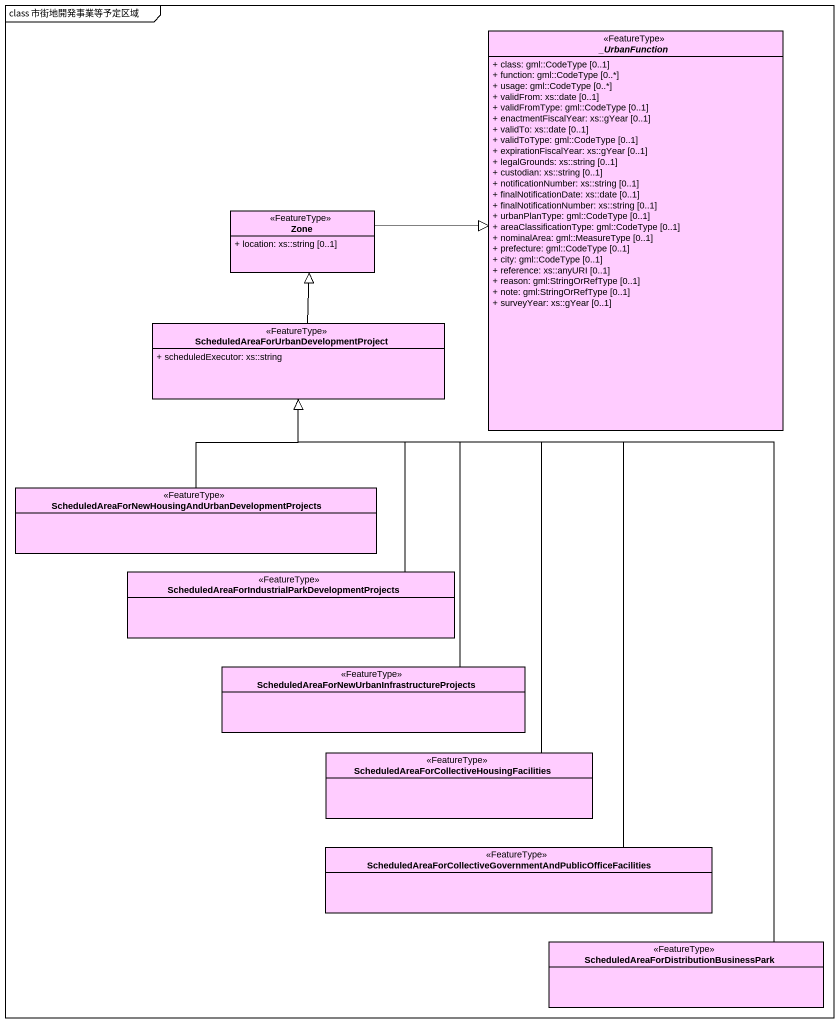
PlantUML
@startuml
mainframe class 市街地開発事業等予定区域
hide circle
hide empty members
skinparam classAttributeIconSize 0
abstract class "_UrbanFunction" as UrbanFunction <<FeatureType>> #FFCCFF {
  + class: gml::CodeType [0..1]
  + function: gml::CodeType [0..*]
  + usage: gml::CodeType [0..*]
  + validFrom: xs::date [0..1]
  + validFromType: gml::CodeType [0..1]
  + enactmentFiscalYear: xs::gYear [0..1]
  + validTo: xs::date [0..1]
  + validToType: gml::CodeType [0..1]
  + expirationFiscalYear: xs::gYear [0..1]
  + legalGrounds: xs::string [0..1]
  + custodian: xs::string [0..1]
  + notificationNumber: xs::string [0..1]
  + finalNotificationDate: xs::date [0..1]
  + finalNotificationNumber: xs::string [0..1]
  + urbanPlanType: gml::CodeType [0..1]
  + areaClassificationType: gml::CodeType [0..1]
  + nominalArea: gml::MeasureType [0..1]
  + prefecture: gml::CodeType [0..1]
  + city: gml::CodeType [0..1]
  + reference: xs::anyURI [0..1]
  + reason: gml:StringOrRefType [0..1]
  + note: gml:StringOrRefType [0..1]
  + surveyYear: xs::gYear [0..1]
}
class Zone <<FeatureType>> #FFCCFF {
  + location: xs::string [0..1]
}
class "ScheduledAreaForUrbanDevelopmentProject" as ScheduledAreaForUrbanDevelop <<FeatureType>> #FFCCFF {
  + scheduledExecutor: xs::string
}
class "ScheduledAreaForNewHousingAndUrbanDevelopmentProjects" as ScheduledAreaForNewHousingAn <<FeatureType>> #FFCCFF
class "ScheduledAreaForIndustrialParkDevelopmentProjects" as ScheduledAreaForIndustrialPa <<FeatureType>> #FFCCFF
class "ScheduledAreaForNewUrbanInfrastructureProjects" as ScheduledAreaForNewUrbanInfr <<FeatureType>> #FFCCFF
class "ScheduledAreaForCollectiveHousingFacilities" as ScheduledAreaForCollectiveHo <<FeatureType>> #FFCCFF
class "ScheduledAreaForCollectiveGovernmentAndPublicOfficeFacilities" as ScheduledAreaForCollectiveGo <<FeatureType>> #FFCCFF
class "ScheduledAreaForDistributionBusinessPark" as ScheduledAreaForDistribution <<FeatureType>> #FFCCFF
Zone -right-|> UrbanFunction
ScheduledAreaForUrbanDevelop -up-|> Zone
ScheduledAreaForNewHousingAn -up-|> ScheduledAreaForUrbanDevelop
ScheduledAreaForIndustrialPa -up-|> ScheduledAreaForUrbanDevelop
ScheduledAreaForNewUrbanInfr -up-|> ScheduledAreaForUrbanDevelop
ScheduledAreaForCollectiveHo -up-|> ScheduledAreaForUrbanDevelop
ScheduledAreaForCollectiveGo -up-|> ScheduledAreaForUrbanDevelop
ScheduledAreaForDistribution -up-|> ScheduledAreaForUrbanDevelop
@enduml
